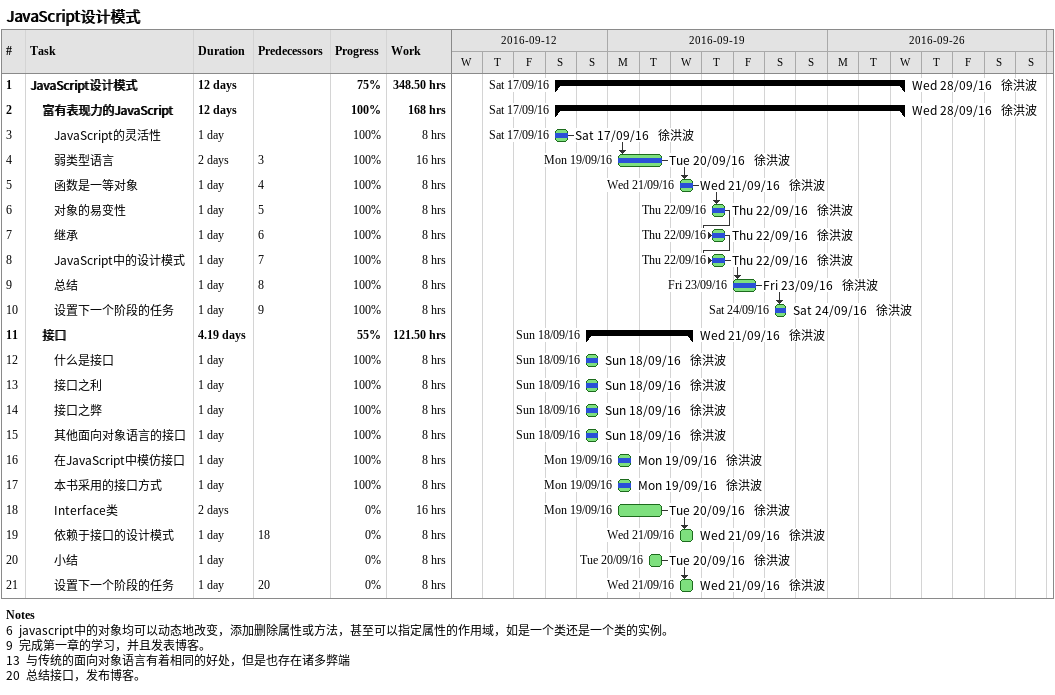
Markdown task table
JavaScript设计模式

| ID | Level | Task | Duration | Start | Finish | Predecessors | Resources | % complete | Work (h) |
|---|---|---|---|---|---|---|---|---|---|
| 1 | 1 | **JavaScript设计模式** | 12d | 2016-09-17 | 2016-09-28 |  | 徐洪波 | 75 | 348.50 |
| 2 | 2 | **富有表现力的JavaScript** | 12d | 2016-09-17 | 2016-09-28 |  | 徐洪波 | 100 | 168 |
| 3 | 3 | JavaScript的灵活性 | 1d | 2016-09-17 | 2016-09-17 |  | 徐洪波 | 100 | 8 |
| 4 | 3 | 弱类型语言 | 2d | 2016-09-19 | 2016-09-20 | 3 | 徐洪波 | 100 | 16 |
| 5 | 3 | 函数是一等对象 | 1d | 2016-09-21 | 2016-09-21 | 4 | 徐洪波 | 100 | 8 |
| 6 | 3 | 对象的易变性 | 1d | 2016-09-22 | 2016-09-22 | 5 | 徐洪波 | 100 | 8 |
| 7 | 3 | 继承 | 1d | 2016-09-22 | 2016-09-22 | 6 | 徐洪波 | 100 | 8 |
| 8 | 3 | JavaScript中的设计模式 | 1d | 2016-09-22 | 2016-09-22 | 7 | 徐洪波 | 100 | 8 |
| 9 | 3 | 总结 | 1d | 2016-09-23 | 2016-09-23 | 8 | 徐洪波 | 100 | 8 |
| 10 | 3 | 设置下一个阶段的任务 | 1d | 2016-09-24 | 2016-09-24 | 9 | 徐洪波 | 100 | 8 |
| 11 | 2 | **接口** | 4.19d | 2016-09-18 | 2016-09-21 |  | 徐洪波 | 55 | 121.50 |
| 12 | 3 | 什么是接口 | 1d | 2016-09-18 | 2016-09-18 |  | 徐洪波 | 100 | 8 |
| 13 | 3 | 接口之利 | 1d | 2016-09-18 | 2016-09-18 |  | 徐洪波 | 100 | 8 |
| 14 | 3 | 接口之弊 | 1d | 2016-09-18 | 2016-09-18 |  | 徐洪波 | 100 | 8 |
| 15 | 3 | 其他面向对象语言的接口 | 1d | 2016-09-18 | 2016-09-18 |  | 徐洪波 | 100 | 8 |
| 16 | 3 | 在JavaScript中模仿接口 | 1d | 2016-09-19 | 2016-09-19 |  | 徐洪波 | 100 | 8 |
| 17 | 3 | 本书采用的接口方式 | 1d | 2016-09-19 | 2016-09-19 |  | 徐洪波 | 100 | 8 |
| 18 | 3 | Interface类 | 2d | 2016-09-19 | 2016-09-20 |  | 徐洪波 | 0 | 16 |
| 19 | 3 | 依赖于接口的设计模式 | 1d | 2016-09-21 | 2016-09-21 | 18 | 徐洪波 | 0 | 8 |
| 20 | 3 | 小结 | 1d | 2016-09-20 | 2016-09-20 |  | 徐洪波 | 0 | 8 |
| 21 | 3 | 设置下一个阶段的任务 | 1d | 2016-09-21 | 2016-09-21 | 20 | 徐洪波 | 0 | 8 |

Notes
- 6: javascript中的对象均可以动态地改变，添加删除属性或方法，甚至可以指定属性的作用域，如是一个类还是一个类的实例。
- 9: 完成第一章的学习，并且发表博客。
- 13: 与传统的面向对象语言有着相同的好处，但是也存在诸多弊端
- 20: 总结接口，发布博客。
